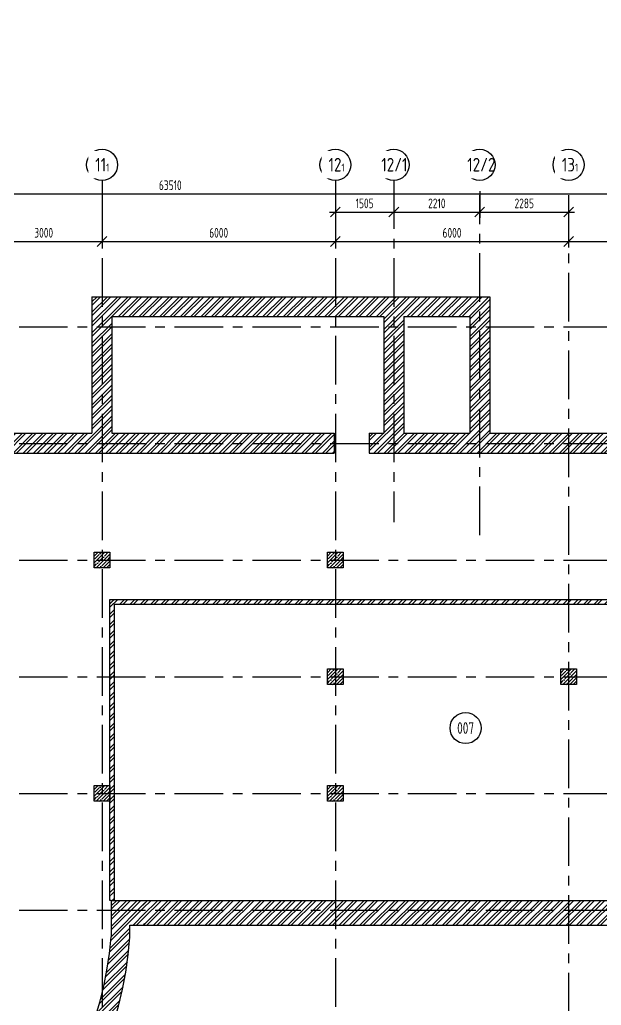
# Model space of a CAD drawing. Header units: millimetres. Extents: x -9318 to 9016603, y 0 to 838141.
# Drawn here: x 85285 to 100242, y 89559 to 114901 of the extents above; entities that cross this region are included whole.
import ezdxf
from ezdxf import colors
from ezdxf.entities.mleader import LeaderData, LeaderLine
from ezdxf.enums import TextEntityAlignment as Align
from ezdxf.math import Vec2, Vec3

# ---------------------------------------------------------------- set-up
doc = ezdxf.new("R2010")
doc.units = ezdxf.units.MM
doc.linetypes.add('CENTER', pattern=[2, 1.25, -0.25, 0.25, -0.25])
doc.layers.get('Defpoints').update_dxf_attribs({"color": 8})
doc.layers.add('АР_Номер помещения', color=1, linetype='Continuous', lineweight=25)
doc.styles.add('ISOCPEUR', font='isocpeur.ttf', dxfattribs={"width": 0.7})
doc.styles.add('ГОСТ 2.304', font='isocpeur.ttf', dxfattribs={"width": 0.7})
doc.dimstyles.new('СПДС', dxfattribs={"dimscale": 100, "dimtxt": 2.5, "dimasz": 2.5, "dimexe": 1.5, "dimexo": 0, "dimgap": 1, "dimtad": 1, "dimdec": 0, "dimrnd": 1, "dimtxsty": 'ГОСТ 2.304', "dimblk": 'OBLIQUE', "dimcen": 2.5, "dimdle": 1.5, "dimadec": 0, "dimazin": 2, "dimtfac": 0.75, "dimtdec": 0, "dimtmove": 1, "dimatfit": 3, "dimfxl": 1, "dimtolj": 1, "dimarcsym": 1})
pattern_1 = [(45, (395284.84029931, -23592.72560840228), (-132.5825214724777, 132.5825214724777), []), (45, (395373.2286468101, -23592.72560840228), (-132.5825214724777, 132.5825214724777), [])]
pattern_2 = [(45, (-887977.6157463227, 140834.1338236806), (-132.5825214724777, 132.5825214724777), []), (45, (-887889.2273988227, 140834.1338236806), (-132.5825214724777, 132.5825214724777), [])]

# ---------------------------------------------------------------- blocks, each defined once
blk = doc.blocks.new('_Oblique')
at = {"color": 8, "linetype": 'ByBlock', "lineweight": -2}
blk.add_line((-0.5, -0.5), (0.5, 0.5), dxfattribs=at)
blk = doc.blocks.new('*D1287')
at = {"color": 8, "lineweight": -2, "ltscale": 100, "transparency": 16777216}
for p, q in [((84402.0343069518, 109539.6365635745), (84402.0343069518, 109048.0583973347)), ((87402.03430695191, 109539.7706658306), (87402.03430695191, 109048.0583973347)), ((84252.0343069518, 109198.0583973347), (87552.03430695191, 109198.0583973347))]:
    blk.add_line(p, q, dxfattribs=at)
at = {"layer": 'Defpoints', "color": 0, "ltscale": 100, "transparency": 16777216}
for p in [(84402.0343069518, 109539.6365635745), (87402.03430695191, 109539.7706658306), (87402.03430695191, 109198.0583973347)]:
    blk.add_point(p, dxfattribs=at)
at = {"color": 8, "lineweight": -2, "ltscale": 100, "transparency": 16777216, "xscale": 250, "yscale": 250, "zscale": 250, "rotation": 180}
blk.add_blockref('_Oblique', (84402.0343069518, 109198.0583973347), dxfattribs=at)
at = {"color": 8, "lineweight": -2, "ltscale": 100, "transparency": 16777216, "xscale": 250, "yscale": 250, "zscale": 250}
blk.add_blockref('_Oblique', (87402.03430695191, 109198.0583973347), dxfattribs=at)
at = {"color": 8, "ltscale": 100, "transparency": 16777216, "insert": (85902.03430695186, 109423.0583973347), "char_height": 250, "attachment_point": 5, "style": 'ГОСТ 2.304'}
blk.add_mtext('\\A1;3000', dxfattribs=at)
blk = doc.blocks.new('*D1288')
at = {"color": 8, "lineweight": -2, "ltscale": 100, "transparency": 16777216}
for p, q in [((87402.03430695191, 109570.9033071148), (87402.03430695191, 109048.0583973347)), ((93402.03430695203, 109690.3864448696), (93402.03430695203, 109048.0583973347)), ((87252.03430695191, 109198.0583973347), (93552.03430695203, 109198.0583973347))]:
    blk.add_line(p, q, dxfattribs=at)
at = {"layer": 'Defpoints', "color": 0, "ltscale": 100, "transparency": 16777216}
for p in [(87402.03430695191, 109570.9033071148), (93402.03430695203, 109690.3864448696), (93402.03430695203, 109198.0583973347)]:
    blk.add_point(p, dxfattribs=at)
at = {"color": 8, "lineweight": -2, "ltscale": 100, "transparency": 16777216, "xscale": 250, "yscale": 250, "zscale": 250, "rotation": 180}
blk.add_blockref('_Oblique', (87402.03430695191, 109198.0583973347), dxfattribs=at)
at = {"color": 8, "lineweight": -2, "ltscale": 100, "transparency": 16777216, "xscale": 250, "yscale": 250, "zscale": 250}
blk.add_blockref('_Oblique', (93402.03430695203, 109198.0583973347), dxfattribs=at)
at = {"color": 8, "ltscale": 100, "transparency": 16777216, "insert": (90402.03430695197, 109423.0583973347), "char_height": 250, "attachment_point": 5, "style": 'ГОСТ 2.304'}
blk.add_mtext('\\A1;6000', dxfattribs=at)
blk = doc.blocks.new('*D1289')
at = {"color": 8, "lineweight": -2, "ltscale": 100, "transparency": 16777216}
for p, q in [((99402.03430695203, 109733.7160531661), (99402.03430695203, 109048.0583973347)), ((93402.03430695203, 109659.2538035853), (93402.03430695203, 109048.0583973347)), ((93252.03430695203, 109198.0583973347), (99552.03430695203, 109198.0583973347))]:
    blk.add_line(p, q, dxfattribs=at)
at = {"layer": 'Defpoints', "color": 0, "ltscale": 100, "transparency": 16777216}
for p in [(99402.03430695203, 109733.7160531661), (93402.03430695203, 109659.2538035853), (99402.03430695203, 109198.0583973347)]:
    blk.add_point(p, dxfattribs=at)
at = {"color": 8, "lineweight": -2, "ltscale": 100, "transparency": 16777216, "xscale": 250, "yscale": 250, "zscale": 250, "rotation": 180}
blk.add_blockref('_Oblique', (93402.03430695203, 109198.0583973347), dxfattribs=at)
at = {"color": 8, "lineweight": -2, "ltscale": 100, "transparency": 16777216, "xscale": 250, "yscale": 250, "zscale": 250}
blk.add_blockref('_Oblique', (99402.03430695203, 109198.0583973347), dxfattribs=at)
at = {"color": 8, "ltscale": 100, "transparency": 16777216, "insert": (96402.03430695203, 109423.0583973347), "char_height": 250, "attachment_point": 5, "style": 'ГОСТ 2.304'}
blk.add_mtext('\\A1;6000', dxfattribs=at)
blk = doc.blocks.new('*D1290')
at = {"color": 8, "lineweight": -2, "ltscale": 100, "transparency": 16777216}
for p, q in [((99402.03430695203, 109733.7160531661), (99402.03430695203, 109048.0583973347)), ((105402.0343069521, 109770.720387377), (105402.0343069521, 109048.0583973347)), ((99252.03430695203, 109198.0583973347), (105552.0343069521, 109198.0583973347))]:
    blk.add_line(p, q, dxfattribs=at)
at = {"layer": 'Defpoints', "color": 0, "ltscale": 100, "transparency": 16777216}
for p in [(99402.03430695203, 109733.7160531661), (105402.0343069521, 109770.720387377), (105402.0343069521, 109198.0583973347)]:
    blk.add_point(p, dxfattribs=at)
at = {"color": 8, "lineweight": -2, "ltscale": 100, "transparency": 16777216, "xscale": 250, "yscale": 250, "zscale": 250, "rotation": 180}
blk.add_blockref('_Oblique', (99402.03430695203, 109198.0583973347), dxfattribs=at)
at = {"color": 8, "lineweight": -2, "ltscale": 100, "transparency": 16777216, "xscale": 250, "yscale": 250, "zscale": 250}
blk.add_blockref('_Oblique', (105402.0343069521, 109198.0583973347), dxfattribs=at)
at = {"color": 8, "ltscale": 100, "transparency": 16777216, "insert": (102402.0343069521, 109423.0583973347), "char_height": 250, "attachment_point": 5, "style": 'ГОСТ 2.304'}
blk.add_mtext('\\A1;6000', dxfattribs=at)
blk = doc.blocks.new('*D1294')
at = {"color": 8, "lineweight": -2, "ltscale": 100, "transparency": 16777216}
for p, q in [((93252.03430695203, 109953.9257560504), (95057.03430695191, 109953.9257560504)), ((93402.03430695203, 109973.2463413343), (93402.03430695203, 109803.9257560504)), ((94907.03430695191, 109973.2463413343), (94907.03430695191, 109803.9257560504))]:
    blk.add_line(p, q, dxfattribs=at)
at = {"layer": 'Defpoints', "color": 0, "ltscale": 100, "transparency": 16777216}
for p in [(93402.03430695203, 109973.2463413343), (94907.03430695191, 109973.2463413343), (94907.03430695191, 109953.9257560504)]:
    blk.add_point(p, dxfattribs=at)
at = {"color": 8, "lineweight": -2, "ltscale": 100, "transparency": 16777216, "xscale": 250, "yscale": 250, "zscale": 250, "rotation": 180}
blk.add_blockref('_Oblique', (93402.03430695203, 109953.9257560504), dxfattribs=at)
at = {"color": 8, "lineweight": -2, "ltscale": 100, "transparency": 16777216, "xscale": 250, "yscale": 250, "zscale": 250}
blk.add_blockref('_Oblique', (94907.03430695191, 109953.9257560504), dxfattribs=at)
at = {"color": 8, "ltscale": 100, "transparency": 16777216, "insert": (94154.53430695197, 110178.9257560504), "char_height": 250, "attachment_point": 5, "style": 'ГОСТ 2.304'}
blk.add_mtext('\\A1;1505', dxfattribs=at)
blk = doc.blocks.new('*D1295')
at = {"color": 8, "lineweight": -2, "ltscale": 100, "transparency": 16777216}
for p, q in [((97117.03430695191, 110494.9100323633), (97117.03430695191, 109803.9257560504)), ((94757.03430695191, 109953.9257560504), (97267.03430695191, 109953.9257560504)), ((94907.03430695191, 109973.2463413343), (94907.03430695191, 109803.9257560504))]:
    blk.add_line(p, q, dxfattribs=at)
at = {"layer": 'Defpoints', "color": 0, "ltscale": 100, "transparency": 16777216}
for p in [(97117.03430695191, 110494.9100323633), (94907.03430695191, 109973.2463413343), (97117.03430695191, 109953.9257560504)]:
    blk.add_point(p, dxfattribs=at)
at = {"color": 8, "lineweight": -2, "ltscale": 100, "transparency": 16777216, "xscale": 250, "yscale": 250, "zscale": 250, "rotation": 180}
blk.add_blockref('_Oblique', (94907.03430695191, 109953.9257560504), dxfattribs=at)
at = {"color": 8, "lineweight": -2, "ltscale": 100, "transparency": 16777216, "xscale": 250, "yscale": 250, "zscale": 250}
blk.add_blockref('_Oblique', (97117.03430695191, 109953.9257560504), dxfattribs=at)
at = {"color": 8, "ltscale": 100, "transparency": 16777216, "insert": (96012.03430695191, 110178.9257560504), "char_height": 250, "attachment_point": 5, "style": 'ГОСТ 2.304'}
blk.add_mtext('\\A1;2210', dxfattribs=at)
blk = doc.blocks.new('*D1296')
at = {"color": 8, "lineweight": -2, "ltscale": 100, "transparency": 16777216}
for p, q in [((97117.03430695191, 110494.9100323633), (97117.03430695191, 109803.9257560504)), ((99402.03430695203, 110311.3615140297), (99402.03430695203, 109803.9257560504)), ((96967.03430695191, 109953.9257560504), (99552.03430695203, 109953.9257560504))]:
    blk.add_line(p, q, dxfattribs=at)
at = {"layer": 'Defpoints', "color": 0, "ltscale": 100, "transparency": 16777216}
for p in [(97117.03430695191, 110494.9100323633), (99402.03430695203, 110311.3615140297), (99402.03430695203, 109953.9257560504)]:
    blk.add_point(p, dxfattribs=at)
at = {"color": 8, "lineweight": -2, "ltscale": 100, "transparency": 16777216, "xscale": 250, "yscale": 250, "zscale": 250, "rotation": 180}
blk.add_blockref('_Oblique', (97117.03430695191, 109953.9257560504), dxfattribs=at)
at = {"color": 8, "lineweight": -2, "ltscale": 100, "transparency": 16777216, "xscale": 250, "yscale": 250, "zscale": 250}
blk.add_blockref('_Oblique', (99402.03430695203, 109953.9257560504), dxfattribs=at)
at = {"color": 8, "ltscale": 100, "transparency": 16777216, "insert": (98259.53430695197, 110178.9257560504), "char_height": 250, "attachment_point": 5, "style": 'ГОСТ 2.304'}
blk.add_mtext('\\A1;2285', dxfattribs=at)
blk = doc.blocks.new('*D1297')
at = {"color": 8, "lineweight": -2, "ltscale": 100, "transparency": 16777216}
for p, q in [((57402.03430695168, 110420.4257560504), (57402.03430695168, 110570.4257560504)), ((120912.034306952, 110420.4257560504), (120912.034306952, 110570.4257560504)), ((57252.03430695168, 110420.4257560504), (121062.034306952, 110420.4257560504))]:
    blk.add_line(p, q, dxfattribs=at)
at = {"layer": 'Defpoints', "color": 0, "ltscale": 100, "transparency": 16777216}
for p in [(57402.03430695168, 110420.4257560504), (120912.034306952, 110420.4257560504), (120912.034306952, 110420.4257560504)]:
    blk.add_point(p, dxfattribs=at)
at = {"color": 8, "lineweight": -2, "ltscale": 100, "transparency": 16777216, "xscale": 250, "yscale": 250, "zscale": 250, "rotation": 180}
blk.add_blockref('_Oblique', (57402.03430695168, 110420.4257560504), dxfattribs=at)
at = {"color": 8, "lineweight": -2, "ltscale": 100, "transparency": 16777216, "xscale": 250, "yscale": 250, "zscale": 250}
blk.add_blockref('_Oblique', (120912.034306952, 110420.4257560504), dxfattribs=at)
at = {"color": 8, "ltscale": 100, "transparency": 16777216, "insert": (89157.03430695186, 110645.4257560504), "char_height": 250, "attachment_point": 5, "style": 'ГОСТ 2.304'}
blk.add_mtext('\\A1;63510', dxfattribs=at)
blk = doc.blocks.new('*U1202')
at = {"layer": 'АР_Номер помещения', "color": 8}
blk.add_circle((-19676.31627047091, 194.2580602677858), 400, dxfattribs=at)
at = {"color": 8, "style": 'ISOCPEUR', "width": 0.7, "flags": 1}
blk.add_attdef('КАТЕГОРИЯ', (-499.1655280450395, -2092.186355050572), '', height=250, dxfattribs=at)
at = {"layer": 'АР_Номер помещения', "color": 8, "style": 'ISOCPEUR', "width": 0.7}
blk.add_attdef('НОМЕР_ПОМЕЩЕНИЯ', text='', height=300, dxfattribs=at).set_placement((-19676.31627047382, 194.2580602677858), align=Align.MIDDLE_CENTER)
blk = doc.blocks.new('_DotSmall')
at = {"color": 8, "linetype": 'ByBlock', "const_width": 0.5}
blk.add_lwpolyline([(-0.0625, 0, 1), (0.0625, 0, 1)], format="xyb", close=True, dxfattribs=at)

msp = doc.modelspace()

# ---------------------------------------------------------------- hatches: boundary and pattern name
at = {"ltscale": 100}
h = msp.add_hatch(dxfattribs=at)
h.set_pattern_fill('ANSI32', color=256, scale=500)
h.set_pattern_definition(pattern_1)
h.paths.add_polyline_path([(87772.03430695191, 107777.9568499502), (87142.03430695191, 107777.9568499503), (87142.03430695191, 104267.9568499502), (86642.03430695191, 104267.9568499502), (86642.03430695191, 103757.9568499499), (93371.37301458919, 103757.9568499502), (93371.37301458919, 104267.9568499502), (87652.03430695191, 104267.9568499502), (87652.03430695191, 107267.9568499502), (87772.03430695191, 107267.9568499502)])
h = msp.add_hatch(dxfattribs=at)
h.set_pattern_fill('ANSI32', color=256, scale=500)
h.set_pattern_definition(pattern_1)
h.paths.add_polyline_path([(96758.94911772048, 105315.8501888417), (96721.93275882187, 105315.8501888417)], flags=17)
h.paths.add_polyline_path([(97372.03430695191, 105287.199029881), (96862.03430695191, 105287.1990298809), (96862.03430695203, 104267.9568499504), (95162.03430695168, 104267.9568499501), (95162.03430695215, 107267.9568499502), (96862.03430695191, 107267.9568499501), (96862.03430695191, 105286.7906353204), (97372.03430695168, 105287.6074244416), (97372.03430695191, 107777.9568499502), (87757.31706781697, 107777.9568499502), (87757.31706781697, 107267.9568499501), (94652.03430695191, 107267.9568499502), (94652.03430695191, 104267.9568499501), (94271.74326265522, 104267.9568499503), (94271.74326265522, 103757.9568499502), (94882.6267684577, 103757.9568499502), (113442.0343069519, 103757.9568499502), (113442.0343069519, 104149.0430302184), (113507.0343069519, 104149.0430302185), (113507.0343069519, 104267.9568499401), (97372.03430695191, 104267.9568499502)])
h = msp.add_hatch(dxfattribs=at)
h.set_pattern_fill('ANSI32', color=256, scale=500)
h.set_pattern_definition(pattern_1)
h.paths.add_polyline_path([(84767.19564439601, 104068.4023081903), (84516.87296950782, 104068.4023081904), (84516.87296950782, 104267.9568499499), (78662.03430695157, 104267.9568499502), (78662.03430695157, 104553.1323669518), (78152.03430695157, 104553.1323669518), (78152.0343069518, 103757.9568499498), (86657.72321568232, 103757.9568499497), (86657.72321568232, 104267.9568499497), (84767.19564439601, 104267.9568499498)])
h = msp.add_hatch(dxfattribs=at)
h.set_pattern_fill('ANSI35', color=256, scale=500)
h.set_pattern_definition([(45, (-869850.0649582796, 141079.4315037829), (-88.38834764831844, 88.38834764831844), []), (45, (-869761.6766107796, 141079.4315037829), (-88.38834764831844, 88.38834764831844), [156.25, -31.25, 0, -31.25])])
h.paths.add_polyline_path([(87602.03430695191, 101207.9568499502), (87202.03430695191, 101207.9568499502), (87202.03430695191, 100807.9568499502), (87602.03430695191, 100807.9568499502)])
h = msp.add_hatch(dxfattribs=at)
h.set_pattern_fill('ANSI35', color=256, scale=500)
h.set_pattern_definition([(45, (-863850.0649582796, 141079.4315037829), (-88.38834764831844, 88.38834764831844), []), (45, (-863761.6766107796, 141079.4315037829), (-88.38834764831844, 88.38834764831844), [156.25, -31.25, 0, -31.25])])
h.paths.add_polyline_path([(93602.03430695203, 101207.9568499502), (93202.03430695203, 101207.9568499502), (93202.03430695203, 100807.9568499502), (93602.03430695203, 100807.9568499502)])
h = msp.add_hatch(dxfattribs=at)
h.set_pattern_fill('ANSI32', color=256, scale=500)
h.set_pattern_definition(pattern_1)
h.paths.add_polyline_path([(106522.0343069521, 99997.22345533903), (105402.0343069521, 99997.22345533903), (105402.0343069521, 99877.22345533903), (106402.0343069521, 99877.22345533903), (106401.5282646212, 98007.95684995019), (106521.5214239823, 98007.95684995019)])
h.paths.add_polyline_path([(106521.5214239823, 98007.95684995019), (106401.5282646212, 98007.95684995019), (106400.7349288863, 95077.45893476912), (106402.0343069521, 92257.95684995025), (106520.0389293445, 92257.95684995025), (106520.7479485191, 94957.45893476912)])
h.paths.add_polyline_path([(104547.9490162049, 99997.22345533903), (104547.9490162049, 99877.22345533903), (104682.0343069521, 99877.22345533903), (104681.5195304222, 97732.72896739305), (104801.5195304223, 97732.72896739305), (104802.0343069521, 99877.22345533903), (105402.0343069521, 99877.22345533903), (105402.0343069521, 99997.22345533903)])
h.paths.add_polyline_path([(87721.68544107385, 92403.61052588292), (87722.98418968462, 99877.19490164213), (103047.9490162049, 99877.22345533903), (103047.9490162049, 99997.22345533903), (87602.98420231591, 99997.22345533903), (87601.68420742627, 92403.61052588292)])
h.paths.add_polyline_path([(87601.7808035136, 92829.62196213513), (87641.68482425006, 92829.62196213516), (87641.68482425006, 92869.62196213519), (87601.78751928196, 92869.62196213516)], flags=16)
h.paths.add_polyline_path([(87721.68482425006, 92399.54786452142), (87601.76401409262, 92399.54786452139), (87601.68482425006, 92257.95684994571), (87721.68482424994, 92257.95684995022)])
h = msp.add_hatch(dxfattribs=at)
h.set_pattern_fill('ANSI35', color=256, scale=500)
h.set_pattern_definition([(45, (-863850.0649582796, 138079.4315037829), (-88.38834764831844, 88.38834764831844), []), (45, (-863761.6766107796, 138079.4315037829), (-88.38834764831844, 88.38834764831844), [156.25, -31.25, 0, -31.25])])
h.paths.add_polyline_path([(93602.03430695203, 98207.95684995022), (93202.03430695203, 98207.95684995022), (93202.03430695203, 97807.95684995025), (93602.03430695203, 97807.95684995025)])
h = msp.add_hatch(dxfattribs=at)
h.set_pattern_fill('ANSI35', color=256, scale=500)
h.set_pattern_definition([(45, (-857850.0649582796, 138079.4315037829), (-88.38834764831844, 88.38834764831844), []), (45, (-857761.6766107796, 138079.4315037829), (-88.38834764831844, 88.38834764831844), [156.25, -31.25, 0, -31.25])])
h.paths.add_polyline_path([(99602.03430695203, 98207.95684995022), (99202.03430695203, 98207.95684995022), (99202.03430695203, 97807.95684995025), (99602.03430695203, 97807.95684995025)])
h = msp.add_hatch(dxfattribs=at)
h.set_pattern_fill('ANSI35', color=256, scale=500)
h.set_pattern_definition([(45, (-869850.0649582796, 135079.4315037829), (-88.38834764831844, 88.38834764831844), []), (45, (-869761.6766107796, 135079.4315037829), (-88.38834764831844, 88.38834764831844), [156.25, -31.25, 0, -31.25])])
h.paths.add_polyline_path([(87602.03430695191, 95207.95684995025), (87202.03430695191, 95207.95684995025), (87202.03430695191, 94807.95684995025), (87602.03430695191, 94807.95684995025)])
h = msp.add_hatch(dxfattribs=at)
h.set_pattern_fill('ANSI35', color=256, scale=500)
h.set_pattern_definition([(45, (-863850.0649582796, 135079.4315037829), (-88.38834764831844, 88.38834764831844), []), (45, (-863761.6766107796, 135079.4315037829), (-88.38834764831844, 88.38834764831844), [156.25, -31.25, 0, -31.25])])
h.paths.add_polyline_path([(93602.03430695203, 95207.95684995025), (93202.03430695203, 95207.95684995025), (93202.03430695203, 94807.95684995025), (93602.03430695203, 94807.95684995025)])
h = msp.add_hatch(dxfattribs=at)
h.set_pattern_fill('ANSI32', color=256, scale=500)
h.set_pattern_definition(pattern_2)
h.paths.add_polyline_path([(87655.07217133674, 89134.33659194835), (87612.88377375074, 89007.95684995025), (87402.03430695191, 89007.95684995025), (87402.03430695191, 89218.80631674905)])
h.paths.add_polyline_path([(87191.18484015309, 89007.95684995025), (87275.65456495376, 89260.99471433507), (87402.03430695191, 89218.80631674908), (87402.03430695191, 89007.95684995025)])
h.paths.add_polyline_path([(87528.41404895007, 88754.91898556531), (87402.0343069518, 88797.1073831513), (87402.03430695191, 89007.95684995025), (87612.88377375086, 89007.95684995025)])
h.paths.add_polyline_path([(87402.03430695191, 88797.10738315125), (87148.99644256698, 88881.577107952), (87191.18484015297, 89007.95684995025), (87402.03430695191, 89007.95684995025)])
edge = h.paths.add_edge_path()
edge.add_line((88507.03430695191, 92257.95684994583), (87637.03430695168, 92257.95685005852))
edge.add_arc((-1066530.562600233, 91787.95684903552), 1154167.692603855, -0.023331979608315123, 0.023331979695626615, ccw=False)
edge.add_arc((78352.8001466518, 92071.473382728), 9314.761999561275, 321.6827198932687, 355.3599948240872, ccw=False)
edge.add_line((85661.063793679, 86296.17481260956), (86197.63775391632, 86166.21337168712))
edge.add_arc((78400.28333582834, 92012.94359017868), 9745.921719832271, 323.1361487127608, 355.9107374150291)
edge.add_line((88121.39353991405, 91317.95684993087), (88121.39353991451, 91617.95684993792))
edge.add_line((88121.39353991451, 91617.95684993791), (88507.03430695197, 91617.95684995016))
edge.add_line((88507.03430695191, 91617.95684995019), (88507.03430695191, 92257.95684994583))
h = msp.add_hatch(dxfattribs=at)
h.set_pattern_fill('ANSI32', color=256, scale=500)
h.set_pattern_definition(pattern_2)
h.paths.add_polyline_path([(100977.195644396, 91817.51139171014), (100977.195644396, 91617.95684995019), (104332.1842831144, 91617.95684995016), (104332.1842831144, 92257.95684995016), (88454.09468208777, 92257.95684995019), (88454.09468208777, 91617.95684995019), (100726.8729695078, 91617.95684995019), (100726.8729695078, 91817.51139171014)])

# ---------------------------------------------------------------- linework, layer by layer
at = {"linetype": 'CENTER', "ltscale": 1000}
for p, q in [((87402.03430695191, 110770.4257560504), (87402.03430695191, 55038.07719235995)), ((93402.03430695203, 110770.4257560504), (93402.03430695203, 55038.07719235995)), ((94907.03430695191, 110770.4257560504), (94907.03430695191, 101982.8316880424)), ((97117.03430695191, 101646.029054443), (97117.03430695191, 110390.7721387347)), ((99402.03430695203, 110392.2229951812), (99402.03430695203, 54659.87443149075)), ((51268.34037547815, 107007.9568499502), (134446.7424301973, 107007.9568499502)), ((51268.34037547815, 104007.9568499502), (134446.7424301973, 104007.9568499502)), ((51268.34037547815, 101007.9568499502), (134446.7424301973, 101007.9568499502)), ((51268.34037547815, 98007.95684995025), (134446.7424301973, 98007.95684995019)), ((51268.34037547815, 95007.95684995025), (134446.7424301973, 95007.95684995019)), ((51268.34037547815, 92007.95684995025), (134446.7424301973, 92007.95684995019))]:
    msp.add_line(p, q, dxfattribs=at)
at = {"ltscale": 100}
for p, q in [((87142.03430695191, 107777.9568499504), (97372.03430695191, 107777.9568499502)), ((87142.03430695191, 107777.9568499504), (87142.03430695191, 104267.9568499502)), ((97372.03430695191, 107777.9568499502), (97372.03430695191, 104267.9568499502)), ((87652.03430695191, 107267.9568499502), (94652.03430695191, 107267.9568499502)), ((87652.03430695191, 107267.9568499502), (87652.03430695191, 104267.9568499502)), ((94652.03430695191, 107267.9568499502), (94652.03430695191, 104267.9568499502)), ((95162.03430695191, 107267.9568499502), (96862.03430695191, 107267.9568499502)), ((95162.03430695191, 107267.9568499502), (95162.03430695191, 104267.9568499502)), ((96862.03430695191, 107267.9568499502), (96862.03430695191, 104267.9568499502)), ((78662.03430695157, 104267.9568499502), (87142.03430695191, 104267.9568499502)), ((87652.03430695191, 104267.9568499502), (93371.37301458919, 104267.9568499502)), ((93371.37301458907, 104267.9568499502), (93371.37301458919, 103757.9568499502)), ((94271.74326265522, 104267.9568499502), (94652.03430695191, 104267.9568499502)), ((94271.74326265522, 104267.9568499502), (94271.74326265522, 103757.9568499502)), ((95162.03430695191, 104267.9568499502), (96862.03430695191, 104267.9568499502)), ((97372.03430695191, 104267.9568499502), (113507.0343069519, 104267.9568499502)), ((78152.03430695157, 103757.9568499502), (93371.37301458907, 103757.9568499502)), ((94271.74326265522, 103757.9568499502), (113442.0343069519, 103757.9568499502)), ((87637.03430695191, 92257.95684995019), (104909.5343074022, 92257.95684995025)), ((87637.03430695191, 92257.95684994571), (87637.03430695203, 91317.95684993791)), ((88121.39353991451, 91617.95684995022), (104909.5343074022, 91617.95684995022))]:
    msp.add_line(p, q, dxfattribs=at)
at = {"linetype": 'Continuous', "ltscale": 100}
for p, q in [((87601.68482425006, 96939.92688482904, 1.961751612303354), (87602.98420231591, 99997.22345533903, 1.961751612303354)), ((87602.98420231591, 99997.22345533903, 1.961751612303354), (103047.9490162049, 99997.22345533903, 1.961751612303354)), ((87721.68482425006, 96939.92688482904, 1.961751612303354), (87722.98420231591, 99877.22345533903, 1.961751612303354)), ((87722.98420231591, 99877.22345533903, 1.961751612303354), (103047.9490162049, 99877.22345533903, 1.961751612303354)), ((87601.68482425006, 92257.95684994571, 1.961751612303354), (87601.68482425006, 96977.45893476912, 1.961751612303354)), ((87721.68482424994, 92257.95684995019, 1.961751612303354), (87721.68482425006, 96977.45893476912, 1.961751612303354)), ((87637.03430695191, 92257.95684994571), (87601.68482425006, 92257.95684994571, 1.961751612307125))]:
    msp.add_line(p, q, dxfattribs=at)
at = {"ltscale": 100}
for points in [[(87202.03430695191, 101207.9568499502), (87602.03430695191, 101207.9568499502), (87602.03430695191, 100807.9568499502), (87202.03430695191, 100807.9568499502)], [(93202.03430695203, 101207.9568499502), (93602.03430695203, 101207.9568499502), (93602.03430695203, 100807.9568499502), (93202.03430695203, 100807.9568499502)], [(93202.03430695203, 98207.95684995022), (93602.03430695203, 98207.95684995022), (93602.03430695203, 97807.95684995025), (93202.03430695203, 97807.95684995025)], [(99202.03430695203, 98207.95684995022), (99602.03430695203, 98207.95684995022), (99602.03430695203, 97807.95684995025), (99202.03430695203, 97807.95684995025)], [(87202.03430695191, 95207.95684995025), (87602.03430695191, 95207.95684995025), (87602.03430695191, 94807.95684995025), (87202.03430695191, 94807.95684995025)], [(93202.03430695203, 95207.95684995025), (93602.03430695203, 95207.95684995025), (93602.03430695203, 94807.95684995025), (93202.03430695203, 94807.95684995025)]]:
    msp.add_lwpolyline(points, close=True, dxfattribs=at)
msp.add_lwpolyline([(88121.39353991451, 91317.95684993791), (88121.39353991451, 91617.95684993791)], dxfattribs=at)
at = {"ltscale": 0.5}
for centre in [(87402.03430695168, 111170.4257560504), (93402.0343069518, 111170.4257560504), (94902.0343069518, 111170.4257560504), (97112.0343069518, 111170.4257560504), (99402.0343069518, 111170.4257560504)]:
    msp.add_circle(centre, 400, dxfattribs=at)
at = {"ltscale": 100}
for centre, radius, start, end in [((78352.8001466532, 92071.47338272765), 9314.761999559945, 273.7493737624701, 355.3599948260436), ((78400.28333582869, 92012.9435901785), 9745.921719831898, 273.3036233374077, 355.9107374163634)]:
    msp.add_arc(centre, radius, start, end, dxfattribs=at)

# ---------------------------------------------------------------- block references
ref = msp.add_blockref('*U1202', (116428.8854690677, 96494.79349243455, 1.961751612303354))
ref.add_attrib('НОМЕР_ПОМЕЩЕНИЯ', '007', dxfattribs={"layer": 'АР_Номер помещения', "color": 8, "height": 300, "style": 'ISOCPEUR', "width": 0.7}).set_placement((96752.5691985939, 96689.05155270232, 1.961751612303354), align=Align.MIDDLE_CENTER)

# ---------------------------------------------------------------- dimensions: what is measured, and where the dimension line sits
for base, p1, p2, picture, middle in [((97117.03430695191, 109953.9257560504), (94907.03430695191, 109973.2463413343), (97117.03430695191, 110494.9100323633), '*D1295', (96012.03430695191, 110178.9257560504)), ((99402.03430695203, 109953.9257560504), (97117.03430695191, 110494.9100323633), (99402.03430695203, 110311.3615140297), '*D1296', (98259.53430695197, 110178.9257560504)), ((94907.03430695191, 109953.9257560504), (93402.03430695203, 109973.2463413343), (94907.03430695191, 109973.2463413343), '*D1294', (94154.53430695197, 110178.9257560504)), ((99402.03430695203, 109198.0583973347), (93402.03430695203, 109659.2538035853), (99402.03430695203, 109733.7160531661), '*D1289', (96402.03430695203, 109423.0583973347)), ((105402.0343069521, 109198.0583973347), (99402.03430695203, 109733.7160531661), (105402.0343069521, 109770.720387377), '*D1290', (102402.0343069521, 109423.0583973347)), ((87402.03430695191, 109198.0583973347), (84402.0343069518, 109539.6365635745), (87402.03430695191, 109539.7706658306), '*D1287', (85902.03430695186, 109423.0583973347)), ((93402.03430695203, 109198.0583973347), (87402.03430695191, 109570.9033071148), (93402.03430695203, 109690.3864448696), '*D1288', (90402.03430695197, 109423.0583973347))]:
    dim = msp.add_linear_dim(base=base, p1=p1, p2=p2, dimstyle='СПДС', override={"dimclrd": 8, "dimclre": 8, "dimclrt": 8}, dxfattribs=at)
    dim.commit()
    dim.dimension.update_dxf_attribs({"geometry": picture, "text_midpoint": middle})

# ---------------------------------------------------------------- leaders
ml = msp.add_multileader_mtext('Standard')
ml.set_content('{\\W0.8;-2,250}', color=8, style='ISOCPEUR')
ml.set_leader_properties(color=8, linetype='Continuous', lineweight=-1)
ml.set_arrow_properties(name='DOTSMALL')
ml.build(insert=Vec2(0, 0))
ml.multileader.update_dxf_attribs({"has_text_frame": 1, "text_left_attachment_type": 4, "text_right_attachment_type": 4, "dogleg_length": 100, "arrow_head_size": 180})
ctx = ml.context
ctx.base_point, ctx.char_height, ctx.arrow_head_size, ctx.landing_gap_size, ctx.plane_origin = Vec3(113422.6164742912, 104572.9410582644), 250, 180, 50, Vec3(113341.223024442, 103294.8217532162)
ctx.left_attachment, ctx.right_attachment = 4, 4
notes = []
notes.append((ctx, [(0, (0, 0, 0), (0, 0), (1, 0), 1, [])]))
ctx.mtext.insert, ctx.mtext.width, ctx.mtext.defined_height, ctx.mtext.line_spacing_style, ctx.mtext.flow_direction = Vec3(113472.6164742912, 104906.2743915977), 769.9889591111103, 343.8884462512117, 2, 5
for ctx, leaders in notes:
    for number, flags, end, landing, length, lines in leaders:
        leader = LeaderData()
        leader.index, (leader.has_last_leader_line, leader.has_dogleg_vector, leader.attachment_direction) = number, flags
        leader.last_leader_point, leader.dogleg_vector, leader.dogleg_length = Vec3(end), Vec3(landing), length
        for number, points, colour, breaks in lines:
            line = LeaderLine()
            line.index, line.vertices, line.color, line.breaks = number, Vec3.list(points), colors.encode_raw_color(colour), breaks
            leader.lines.append(line)
        ctx.leaders.append(leader)

# ---------------------------------------------------------------- next in the draw order: texts
at = {"char_height": 350, "width": 123.8670816197991, "attachment_point": 1, "line_spacing_factor": 1.149209049011902, "style": 'ГОСТ 2.304', "bg_fill": 2}
for s, insert in [('{\\W0.8;11\\H0.57143x;1}', (87227.93812348729, 111348.2045734163)), ('{\\W0.8;12\\H0.57143x;1}', (93227.9381234874, 111348.2045734163)), ('{\\W0.8;12/1}', (94584.3297159276, 111348.2045734163)), ('{\\W0.8;12/2}', (96794.3297159276, 111348.2045734163))]:
    msp.add_mtext(s, dxfattribs=dict(at, insert=insert))
at = {"ltscale": 0.5, "insert": (99227.9381234874, 111348.2045734163), "char_height": 350, "width": 123.8670816197991, "attachment_point": 1, "line_spacing_factor": 1.149209049011902, "style": 'ГОСТ 2.304', "bg_fill": 2}
msp.add_mtext('{\\W0.8;13\\H0.57143x;1}', dxfattribs=at)

# ---------------------------------------------------------------- next in the draw order: dimensions: what is measured, and where the dimension line sits
at = {"ltscale": 100}
dim = msp.add_linear_dim(base=(120912.034306952, 110420.4257560504), p1=(57402.03430695168, 110420.4257560504), p2=(120912.034306952, 110420.4257560504), dimstyle='СПДС', override={"dimclrd": 8, "dimclre": 8, "dimclrt": 8}, dxfattribs=at)
dim.commit()
dim.dimension.update_dxf_attribs({"geometry": '*D1297', "text_midpoint": (89157.03430695186, 110645.4257560504)})

# ---------------------------------------------------------------- next in the draw order: leaders
ml = msp.add_multileader_mtext('Standard')
ml.set_content('+13,200', color=8, style='ISOCPEUR')
ml.set_leader_properties(color=8, linetype='Continuous', lineweight=-1)
ml.set_arrow_properties(name='DOTSMALL')
ml.build(insert=Vec2(0, 0))
ml.multileader.update_dxf_attribs({"has_text_frame": 1, "text_left_attachment_type": 4, "text_right_attachment_type": 4, "dogleg_length": 100, "arrow_head_size": 180})
ctx = ml.context
ctx.base_point, ctx.char_height, ctx.arrow_head_size, ctx.landing_gap_size, ctx.plane_origin = Vec3(93068.62556947558, 826103.473130975), 250, 180, 50, Vec3(90907.41319940728, 825512.2275574898)
ctx.left_attachment, ctx.right_attachment = 4, 4
notes = []
notes.append((ctx, [(0, (0, 0, 0), (0, 0), (1, 0), 1, [])]))
ctx.mtext.insert, ctx.mtext.width, ctx.mtext.line_spacing_style, ctx.mtext.flow_direction = Vec3(93118.62556947558, 826436.8064643084), 852.6970314602484, 2, 5
ml = msp.add_multileader_mtext('Standard')
ml.set_content('+11,550', color=8, style='ISOCPEUR')
ml.set_leader_properties(color=8, linetype='Continuous', lineweight=-1)
ml.set_arrow_properties(name='DOTSMALL')
ml.build(insert=Vec2(0, 0))
ml.multileader.update_dxf_attribs({"has_text_frame": 1, "text_left_attachment_type": 4, "text_right_attachment_type": 4, "dogleg_length": 100, "arrow_head_size": 180})
ctx = ml.context
ctx.base_point, ctx.char_height, ctx.arrow_head_size, ctx.landing_gap_size, ctx.plane_origin = Vec3(88068.62556947558, 825358.473130975), 250, 180, 50, Vec3(85907.41319940728, 824767.2275574898)
ctx.left_attachment, ctx.right_attachment = 4, 4
notes.append((ctx, [(0, (0, 0, 0), (0, 0), (1, 0), 1, [])]))
ctx.mtext.insert, ctx.mtext.width, ctx.mtext.line_spacing_style, ctx.mtext.flow_direction = Vec3(88118.62556947558, 825691.8064643084), 852.6970314602484, 2, 5
ml = msp.add_multileader_mtext('Standard')
ml.set_content('+13,700', color=8, style='ISOCPEUR')
ml.set_leader_properties(color=8, linetype='Continuous', lineweight=-1)
ml.set_arrow_properties(name='DOTSMALL')
ml.build(insert=Vec2(0, 0))
ml.multileader.update_dxf_attribs({"has_text_frame": 1, "text_left_attachment_type": 4, "text_right_attachment_type": 4, "dogleg_length": 100, "arrow_head_size": 180})
ctx = ml.context
ctx.base_point, ctx.char_height, ctx.arrow_head_size, ctx.landing_gap_size, ctx.plane_origin = Vec3(118053.0701716996, 658154.3279681127), 250, 180, 50, Vec3(117803.7041394711, 657493.5059095523)
ctx.left_attachment, ctx.right_attachment = 4, 4
notes.append((ctx, [(0, (0, 0, 0), (0, 0), (1, 0), 1, [])]))
ctx.mtext.insert, ctx.mtext.width, ctx.mtext.line_spacing_style, ctx.mtext.flow_direction = Vec3(118103.0701716996, 658487.661301446), 852.6970314602484, 2, 5
ml = msp.add_multileader_mtext('Standard')
ml.set_content('+15,850', color=8, style='ISOCPEUR')
ml.set_leader_properties(color=8, linetype='Continuous', lineweight=-1)
ml.set_arrow_properties(name='DOTSMALL')
ml.build(insert=Vec2(0, 0))
ml.multileader.update_dxf_attribs({"has_text_frame": 1, "text_left_attachment_type": 4, "text_right_attachment_type": 4, "dogleg_length": 100, "arrow_head_size": 180})
ctx = ml.context
ctx.base_point, ctx.char_height, ctx.arrow_head_size, ctx.landing_gap_size, ctx.plane_origin = Vec3(116043.2934024676, 652621.2743915976), 250, 180, 50, Vec3(116522.4102328401, 649668.817626324)
ctx.left_attachment, ctx.right_attachment = 4, 4
notes.append((ctx, [(0, (0, 0, 0), (0, 0), (1, 0), 1, [])]))
ctx.mtext.insert, ctx.mtext.width, ctx.mtext.line_spacing_style, ctx.mtext.flow_direction = Vec3(116093.2934024676, 652954.607724931), 852.6970314602484, 2, 5
ml = msp.add_multileader_mtext('Standard')
ml.set_content('+9,800', color=8, style='ISOCPEUR')
ml.set_leader_properties(color=8, linetype='Continuous', lineweight=-1)
ml.set_arrow_properties(name='DOTSMALL')
ml.build(insert=Vec2(0, 0))
ml.multileader.update_dxf_attribs({"has_text_frame": 1, "text_left_attachment_type": 4, "text_right_attachment_type": 4, "dogleg_length": 100, "arrow_head_size": 180})
ctx = ml.context
ctx.base_point, ctx.char_height, ctx.arrow_head_size, ctx.landing_gap_size, ctx.plane_origin = Vec3(118053.0701716994, 538154.3279681127), 250, 180, 50, Vec3(117803.7041394708, 537493.5059095523)
ctx.left_attachment, ctx.right_attachment = 4, 4
notes.append((ctx, [(0, (0, 0, 0), (0, 0), (1, 0), 1, [])]))
ctx.mtext.insert, ctx.mtext.width, ctx.mtext.line_spacing_style, ctx.mtext.flow_direction = Vec3(118103.0701716994, 538487.661301446), 852.6970314602484, 2, 5
ml = msp.add_multileader_mtext('Standard')
ml.set_content('+11,750', color=8, style='ISOCPEUR')
ml.set_leader_properties(color=8, linetype='Continuous', lineweight=-1)
ml.set_arrow_properties(name='DOTSMALL')
ml.build(insert=Vec2(0, 0))
ml.multileader.update_dxf_attribs({"has_text_frame": 1, "text_left_attachment_type": 4, "text_right_attachment_type": 4, "dogleg_length": 100, "arrow_head_size": 180})
ctx = ml.context
ctx.base_point, ctx.char_height, ctx.arrow_head_size, ctx.landing_gap_size, ctx.plane_origin = Vec3(116043.2934024674, 532621.2743915976), 250, 180, 50, Vec3(116522.4102328399, 529668.817626324)
ctx.left_attachment, ctx.right_attachment = 4, 4
notes.append((ctx, [(0, (0, 0, 0), (0, 0), (1, 0), 1, [])]))
ctx.mtext.insert, ctx.mtext.width, ctx.mtext.line_spacing_style, ctx.mtext.flow_direction = Vec3(116093.2934024674, 532954.607724931), 852.6970314602484, 2, 5
ml = msp.add_multileader_mtext('Standard')
ml.set_content('0,000', color=8, style='ISOCPEUR')
ml.set_leader_properties(color=8, linetype='Continuous', lineweight=-1)
ml.set_arrow_properties(name='DOTSMALL')
ml.build(insert=Vec2(0, 0))
ml.multileader.update_dxf_attribs({"has_text_frame": 1, "text_left_attachment_type": 4, "text_right_attachment_type": 4, "dogleg_length": 100, "arrow_head_size": 180})
ctx = ml.context
ctx.base_point, ctx.char_height, ctx.arrow_head_size, ctx.landing_gap_size, ctx.plane_origin = Vec3(98086.02821020491, 163679.2766747873, 1.149675994230903e-08), 250, 180, 50, Vec3(94621.58137791592, 163088.031101302, 1.149675994230903e-08)
ctx.left_attachment, ctx.right_attachment = 4, 4
notes.append((ctx, [(0, (0, 0, 0), (0, 0), (1, 0), 1, [])]))
ctx.mtext.insert, ctx.mtext.width, ctx.mtext.line_spacing_style, ctx.mtext.flow_direction = Vec3(98136.02821020491, 164012.6100081207, 1.149675994230903e-08), 852.6970314602484, 2, 5
for ctx, leaders in notes:
    for number, flags, end, landing, length, lines in leaders:
        leader = LeaderData()
        leader.index, (leader.has_last_leader_line, leader.has_dogleg_vector, leader.attachment_direction) = number, flags
        leader.last_leader_point, leader.dogleg_vector, leader.dogleg_length = Vec3(end), Vec3(landing), length
        for number, points, colour, breaks in lines:
            line = LeaderLine()
            line.index, line.vertices, line.color, line.breaks = number, Vec3.list(points), colors.encode_raw_color(colour), breaks
            leader.lines.append(line)
        ctx.leaders.append(leader)

doc.saveas('drawing.dxf')
